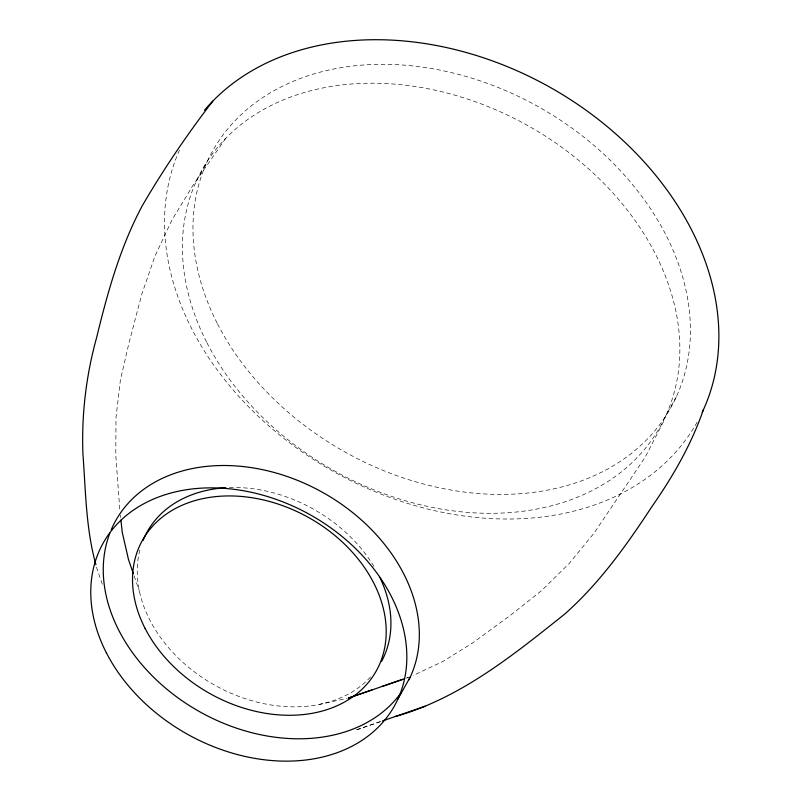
<?xml version="1.0" encoding="UTF-8"?>
<svg xmlns="http://www.w3.org/2000/svg" width="801" height="801" viewBox="0 0 801 801"><rect width="100%" height="100%" fill="white"/><g stroke="black" fill="none" stroke-linecap="round" stroke-linejoin="round"><path stroke-width="0.6" stroke-dasharray="4 3" d="M196.435 180.946L206.998 162.042M676.374 396.695L665.821 415.589L663.338 421.977L645.175 457.221L594.052 533.136L569.341 563.303L541.616 590.597L510.988 614.878L473.261 642.532L443.053 661.386L413.076 675.503M225.752 138.293L192.26 186.473L171.694 220.525L154.873 256.4L141.877 293.947L128.941 343.138L120.4 380.024L116.005 417.421L115.775 455.148L119.83 510.227M406.267 678.137L408.56 677.346L406.177 678.167M380.225 721.661L355.314 730.272L381.166 721.381M319.008 704.469L347.073 698.362M134.167 576.039L139.424 591.308M96.45 567.158L103.209 586.773M120.37 515.123L120.631 517.576M370.473 677.005A133.917 100.916 29.2 0 1 214.318 684.965A133.917 100.916 29.2 0 1 140.586 547.494M229.446 487.569A133.917 100.916 29.2 0 1 374.898 568.079M697.15 422.117A292.645 220.525 29.2 0 1 341.967 476.144A292.645 220.525 29.2 0 1 180.145 148.626M217.502 323.854A262.598 197.877 29.2 0 0 647.068 439.349A262.598 197.877 29.2 0 0 460.505 74.914A262.598 197.877 29.2 0 0 217.502 323.854M206.938 342.748A262.598 197.877 29.2 0 0 636.505 458.242A262.598 197.877 29.2 0 0 449.942 93.807A262.598 197.877 29.2 0 0 206.938 342.748"/><path stroke-width="1.2" d="M703.228 410.122C691.213 444.805 672.74 476.775 651.794 506.783C626.422 545.491 599.328 583.478 564.465 614.297C512.89 655.398 459.914 698.382 395.263 716.535M397.917 699.053L410.412 676.695M212.816 101.096C187.094 134.548 163.334 169.542 142.117 206.037C120.12 247.309 107.564 292.485 96.591 337.702C86.108 375.519 81.462 414.718 82.924 453.937C85.717 491.013 85.867 528.72 95.91 564.785M372.265 689.821L348.295 698.102L403.834 678.968M382.217 686.437L402.833 679.318M382.337 720.98L425.031 706.262M133.356 573.696L128.5 559.599L122.243 532.275L120.901 520.019M401.251 692.515A166.848 125.727 29.2 0 1 201.772 712.9A166.848 125.727 29.2 0 1 109.827 533.206M111.199 529.811A166.848 125.727 29.2 0 1 314.342 487.989A166.848 125.727 29.2 0 1 408.84 679.969M142.978 540.635A133.917 100.916 29.2 0 1 225.762 487.739M380.064 577.841A133.917 100.916 29.2 0 1 381.646 661.286M204.505 110.238A292.645 220.525 29.2 0 1 561.311 93.887A292.645 220.525 29.2 0 1 702.207 412.325M145.031 628.294A133.917 100.916 29.2 0 0 364.095 687.198A133.917 100.916 29.2 0 0 268.956 501.336A133.917 100.916 29.2 0 0 145.031 628.294M106.353 652.765A166.848 125.727 29.2 0 0 379.294 726.147A166.848 125.727 29.2 0 0 260.756 494.597A166.848 125.727 29.2 0 0 106.353 652.765"/></g></svg>
